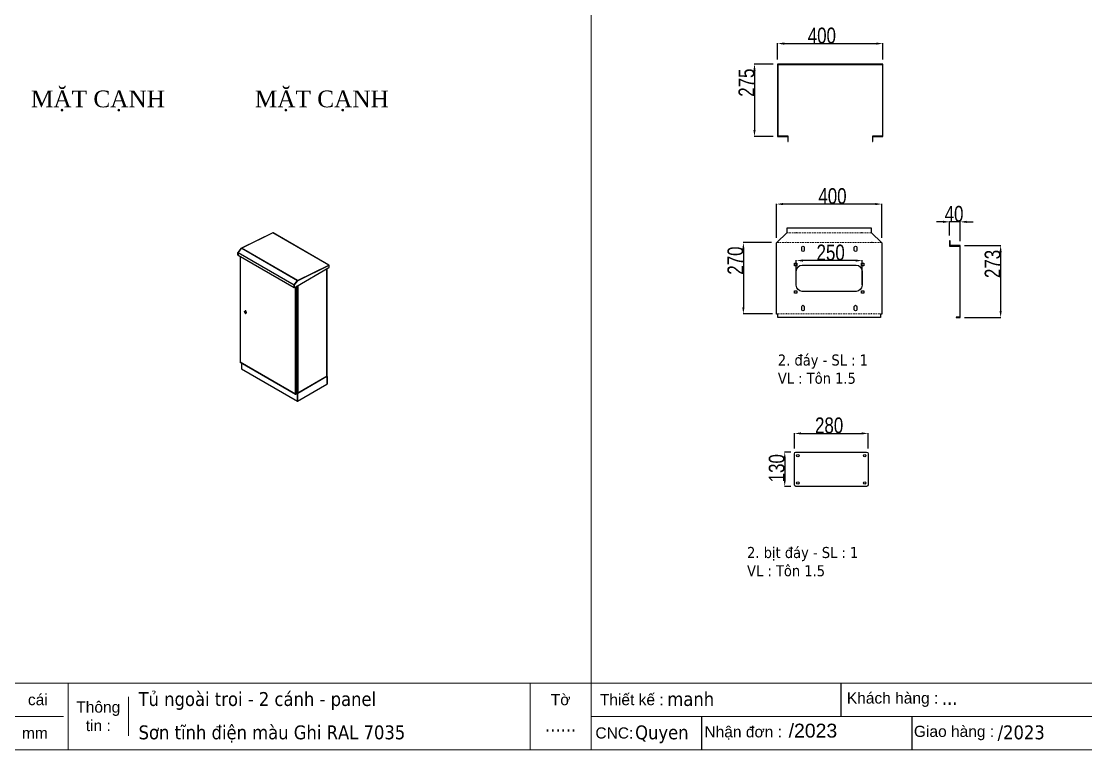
# Model space of a CAD drawing. Header units: inches. Extents: x 21 to 136330, y 8 to 58290.
# Drawn here: x 30903 to 34946, y 5677 to 8443 of the extents above; entities that cross this region are included whole.
import ezdxf
from ezdxf.enums import TextEntityAlignment as Align

# ---------------------------------------------------------------- set-up
doc = ezdxf.new("R2010")
doc.units = ezdxf.units.IN
doc.header["$MEASUREMENT"] = 0
doc.linetypes.add('HIDDEN', pattern=[9.525, 6.35, -3.175])
for name, color, linetype in [('0 KHUNG KT01', 7, 'Continuous'), ('1-EMC-ACESS', 4, 'Continuous'), ('@.0.DM. NÉT CHÍNH', 7, 'Continuous')]:
    doc.layers.add(name, color=color, linetype=linetype)
doc.layers.add('0 TĂNG CỨNG', color=7, linetype='Continuous', lineweight=15)
doc.layers.add('@.0.DM. NÉT ĐỨT', color=8, linetype='HIDDEN', lineweight=9)
doc.layers.add('@.DM. KÍCH THƯỚC', color=8, linetype='Continuous', transparency=0.2)
doc.layers.add('@.DM. KÍCH THƯỚC @ 1', color=8, linetype='Continuous', transparency=0.2)
doc.styles.add('ARIAL', font='arial.ttf')
doc.styles.add('Note Text (ISO)', font='tahoma.ttf')
doc.styles.add('roman', font='roman.shx', dxfattribs={"width": 0.8})
doc.styles.add('Tahoma (Input Text)', font='tahoma.ttf')
doc.dimstyles.new('Kích thước Duy Mạnh', dxfattribs={"dimtxt": 30, "dimasz": 25, "dimexe": 1.25, "dimexo": 20, "dimtad": 1, "dimdec": 1, "dimtxsty": 'roman', "dimcen": 2.5, "dimclrd": 8, "dimclre": 8, "dimclrt": 2, "dimadec": 0, "dimazin": 0, "dimtfac": 1, "dimtdec": 1, "dimtix": 1, "dimtmove": 0, "dimatfit": 3, "dimfxl": 1, "dimtfillclr": 1, "dimarcsym": 0})

# ---------------------------------------------------------------- blocks, each defined once
blk = doc.blocks.new('KHUNG KT1')
at = {"color": 7}
for p, q in [((7128, -4752), (0, -4752)), ((4868.8, -4752), (4868.8, -5040)), ((6864, -4752), (6864, -5040)), ((5128.7, -4812), (5128.7, -4980)), ((4848, -4896), (0, -4896))]:
    blk.add_line(p, q, dxfattribs=at)
blk.add_lwpolyline([(0, 0), (7128, 0), (7128, -5040), (0, -5040)], close=True, dxfattribs=at)
at = {"layer": '0 KHUNG KT01'}
for p, q in [((1077.9, -4752), (1077.9, -4896)), ((476.3, -4896), (476.3, -5040)), ((1385.1, -4896), (1385.1, -5040))]:
    blk.add_line(p, q, dxfattribs=at)
at = {"color": 2, "char_height": 48, "style": 'ARIAL'}
for s, insert, width, attachment_point in [('  Thiết kế :', (0, -4824), 2202.321, 4), ('  Khách hàng :', (1066.9, -4824), 2202.321, 4), ('cái', (4695, -4824), 2202.321, 4), ('Tờ', (6996, -4824), 264, 5), ('Thông\\Ptin :', (4998.8, -4896), 259.945, 5), ('CNC:', (18.2, -4968), 2202.321, 4), ('  Nhận đơn :', (451.9, -4968), 2202.321, 4), ('  Giao hàng :', (1356.7, -4968), 2202.321, 4), ('mm', (4669.3, -4968), 2202.321, 4)]:
    blk.add_mtext(s, dxfattribs=dict(at, insert=insert, width=width, attachment_point=attachment_point))
at = {"color": 1, "style": 'Tahoma (Input Text)', "flags": 8}
for tag, p in [('#01', (328.9, -4851.1)), ('#03', (1514.7, -4846.3)), ('#05', (2819, -4851.1)), ('#07', (4424, -4851.1)), ('#09', (5172.9, -4851.1)), ('#02', (189.8, -4995.1)), ('#04', (1755.3, -4995.1)), ('#06', (2727.8, -4995.1)), ('#08', (4382.7, -4995.1)), ('#10', (5172.9, -4995.1))]:
    blk.add_attdef(tag, p, '', height=60, dxfattribs=at)
blk.add_attdef('#11', text='', height=60, dxfattribs=at).set_placement((6996, -4961.6), align=Align.CENTER)
at = {"layer": '0 TĂNG CỨNG', "color": 1, "style": 'ARIAL'}
blk.add_attdef('#12', (852.8, -4987.6), '', height=60, dxfattribs=at)
blk = doc.blocks.new('*D1331')
at = {"layer": '@.DM. KÍCH THƯỚC', "color": 8, "lineweight": -2, "transparency": 16777216}
for p, q in [((33771.7, 7620.7), (33771.7, 7749.9)), ((34171.7, 7620.7), (34171.7, 7749.9))]:
    blk.add_line(p, q, dxfattribs=at)
at = {"layer": '@.DM. KÍCH THƯỚC', "lineweight": -2, "transparency": 16777216}
blk.add_line((34146.7, 7748.6), (33796.7, 7748.6), dxfattribs=at)
at = {"layer": '@.DM. KÍCH THƯỚC', "transparency": 16777216}
for points in [[(33796.7, 7752.8), (33796.7, 7744.5), (33771.7, 7748.6)], [(34146.7, 7752.8), (34146.7, 7744.5), (34171.7, 7748.6)]]:
    blk.add_solid(points, dxfattribs=at)
at = {"layer": 'Defpoints', "color": 0, "transparency": 16777216}
for p in [(33771.7, 7748.6), (33771.7, 7600.7), (34171.7, 7600.7)]:
    blk.add_point(p, dxfattribs=at)
at = {"layer": '@.DM. KÍCH THƯỚC', "color": 2, "transparency": 16777216, "insert": (33930.6, 7809.3), "char_height": 60, "attachment_point": 1, "style": 'roman'}
blk.add_mtext('400', dxfattribs=at)
blk = doc.blocks.new('*D1332')
at = {"layer": '@.DM. KÍCH THƯỚC', "color": 8, "lineweight": -2, "transparency": 16777216}
for p, q in [((33839.6, 6820.8), (33839.6, 6879.1)), ((34119.6, 6820.8), (34119.6, 6879.1))]:
    blk.add_line(p, q, dxfattribs=at)
at = {"layer": '@.DM. KÍCH THƯỚC', "lineweight": -2, "transparency": 16777216}
blk.add_line((33864.6, 6877.8), (34094.6, 6877.8), dxfattribs=at)
at = {"layer": '@.DM. KÍCH THƯỚC', "transparency": 16777216}
for points in [[(33864.6, 6882), (33864.6, 6873.7), (33839.6, 6877.8)], [(34094.6, 6882), (34094.6, 6873.7), (34119.6, 6877.8)]]:
    blk.add_solid(points, dxfattribs=at)
at = {"layer": 'Defpoints', "color": 0, "transparency": 16777216}
for p in [(34119.6, 6877.8), (33839.6, 6800.8), (34119.6, 6800.8)]:
    blk.add_point(p, dxfattribs=at)
at = {"layer": '@.DM. KÍCH THƯỚC', "color": 2, "transparency": 16777216, "insert": (33917.9, 6938.5), "char_height": 60, "attachment_point": 1, "style": 'roman'}
blk.add_mtext('280', dxfattribs=at)
blk = doc.blocks.new('*D1333')
at = {"layer": '@.DM. KÍCH THƯỚC', "color": 8, "lineweight": -2, "transparency": 16777216}
for p, q in [((33825.6, 6806.8), (33801.6, 6806.8)), ((33825.6, 6676.8), (33801.6, 6676.8))]:
    blk.add_line(p, q, dxfattribs=at)
at = {"layer": '@.DM. KÍCH THƯỚC', "lineweight": -2, "transparency": 16777216}
blk.add_line((33802.8, 6781.8), (33802.8, 6701.8), dxfattribs=at)
at = {"layer": '@.DM. KÍCH THƯỚC', "transparency": 16777216}
for points in [[(33798.7, 6781.8), (33807, 6781.8), (33802.8, 6806.8)], [(33798.7, 6701.8), (33807, 6701.8), (33802.8, 6676.8)]]:
    blk.add_solid(points, dxfattribs=at)
at = {"layer": 'Defpoints', "color": 0, "transparency": 16777216}
for p in [(33845.6, 6806.8), (33802.8, 6676.8), (33845.6, 6676.8)]:
    blk.add_point(p, dxfattribs=at)
at = {"layer": '@.DM. KÍCH THƯỚC', "color": 2, "transparency": 16777216, "insert": (33742.2, 6692.1), "char_height": 60, "attachment_point": 1, "rotation": 90, "style": 'roman'}
blk.add_mtext('130', dxfattribs=at)
blk = doc.blocks.new('*D1334')
at = {"layer": '@.DM. KÍCH THƯỚC', "color": 8, "lineweight": -2, "transparency": 16777216}
for p, q in [((33846.7, 7442.6), (33846.7, 7535.5)), ((34096.7, 7442.6), (34096.7, 7535.5))]:
    blk.add_line(p, q, dxfattribs=at)
at = {"layer": '@.DM. KÍCH THƯỚC', "lineweight": -2, "transparency": 16777216}
blk.add_line((34071.7, 7534.2), (33871.7, 7534.2), dxfattribs=at)
at = {"layer": '@.DM. KÍCH THƯỚC', "transparency": 16777216}
for points in [[(33871.7, 7538.4), (33871.7, 7530), (33846.7, 7534.2)], [(34071.7, 7538.4), (34071.7, 7530), (34096.7, 7534.2)]]:
    blk.add_solid(points, dxfattribs=at)
at = {"layer": 'Defpoints', "color": 0, "transparency": 16777216}
for p in [(33846.7, 7534.2), (33846.7, 7422.6), (34096.7, 7422.6)]:
    blk.add_point(p, dxfattribs=at)
at = {"layer": '@.DM. KÍCH THƯỚC', "color": 2, "transparency": 16777216, "insert": (33923.7, 7594.8), "char_height": 60, "attachment_point": 1, "style": 'roman'}
blk.add_mtext('250', dxfattribs=at)
blk = doc.blocks.new('*D1337')
at = {"layer": '@.DM. KÍCH THƯỚC', "color": 8, "lineweight": -2, "transparency": 16777216}
for p, q in [((33752.6, 7602.4), (33644.6, 7602.4)), ((33756.7, 7332), (33644.6, 7332))]:
    blk.add_line(p, q, dxfattribs=at)
at = {"layer": '@.DM. KÍCH THƯỚC', "lineweight": -2, "transparency": 16777216}
blk.add_line((33645.8, 7577.4), (33645.8, 7357), dxfattribs=at)
at = {"layer": '@.DM. KÍCH THƯỚC', "transparency": 16777216}
for points in [[(33641.6, 7577.4), (33650, 7577.4), (33645.8, 7602.4)], [(33641.6, 7357), (33650, 7357), (33645.8, 7332)]]:
    blk.add_solid(points, dxfattribs=at)
at = {"layer": 'Defpoints', "color": 0, "transparency": 16777216}
for p in [(33772.6, 7602.4), (33645.8, 7332), (33776.7, 7332)]:
    blk.add_point(p, dxfattribs=at)
at = {"layer": '@.DM. KÍCH THƯỚC', "color": 2, "transparency": 16777216, "insert": (33585.2, 7480.5), "char_height": 60, "attachment_point": 1, "rotation": 90, "style": 'roman'}
blk.add_mtext('270', dxfattribs=at)
blk = doc.blocks.new('*D1338')
at = {"layer": '@.DM. KÍCH THƯỚC', "color": 8, "lineweight": -2, "transparency": 16777216}
for p, q in [((34486.1, 7590.9), (34624.1, 7590.9)), ((34486.1, 7317.9), (34624.1, 7317.9))]:
    blk.add_line(p, q, dxfattribs=at)
at = {"layer": '@.DM. KÍCH THƯỚC', "lineweight": -2, "transparency": 16777216}
blk.add_line((34622.9, 7565.9), (34622.9, 7342.9), dxfattribs=at)
at = {"layer": '@.DM. KÍCH THƯỚC', "transparency": 16777216}
for points in [[(34618.7, 7565.9), (34627, 7565.9), (34622.9, 7590.9)], [(34618.7, 7342.9), (34627, 7342.9), (34622.9, 7317.9)]]:
    blk.add_solid(points, dxfattribs=at)
at = {"layer": 'Defpoints', "color": 0, "transparency": 16777216}
for p in [(34466.1, 7590.9), (34466.1, 7317.9), (34622.9, 7317.9)]:
    blk.add_point(p, dxfattribs=at)
at = {"layer": '@.DM. KÍCH THƯỚC', "color": 2, "transparency": 16777216, "insert": (34562.2, 7467.7), "char_height": 60, "attachment_point": 1, "rotation": 90, "style": 'roman'}
blk.add_mtext('273', dxfattribs=at)
blk = doc.blocks.new('*D1341')
at = {"layer": '@.DM. KÍCH THƯỚC', "color": 8, "lineweight": -2, "transparency": 16777216}
for p, q in [((33775.8, 8297.4), (33775.8, 8359.4)), ((34175.8, 8297.4), (34175.8, 8359.4))]:
    blk.add_line(p, q, dxfattribs=at)
at = {"layer": '@.DM. KÍCH THƯỚC', "lineweight": -2, "transparency": 16777216}
blk.add_line((33800.8, 8358.2), (34150.8, 8358.2), dxfattribs=at)
at = {"layer": '@.DM. KÍCH THƯỚC', "transparency": 16777216}
for points in [[(33800.8, 8362.3), (33800.8, 8354), (33775.8, 8358.2)], [(34150.8, 8362.3), (34150.8, 8354), (34175.8, 8358.2)]]:
    blk.add_solid(points, dxfattribs=at)
at = {"layer": 'Defpoints', "color": 0, "transparency": 16777216}
for p in [(34175.8, 8358.2), (33775.8, 8277.4), (34175.8, 8277.4)]:
    blk.add_point(p, dxfattribs=at)
at = {"layer": '@.DM. KÍCH THƯỚC', "color": 2, "transparency": 16777216, "insert": (33890.3, 8418.8), "char_height": 60, "attachment_point": 1, "style": 'roman'}
blk.add_mtext('400', dxfattribs=at)
blk = doc.blocks.new('*D1295')
at = {"layer": '@.DM. KÍCH THƯỚC', "color": 8, "lineweight": -2, "transparency": 16777216}
for p, q in [((33758.8, 8280.4), (33686.7, 8280.4)), ((33758.8, 8005.4), (33686.7, 8005.4))]:
    blk.add_line(p, q, dxfattribs=at)
at = {"layer": '@.DM. KÍCH THƯỚC', "lineweight": -2, "transparency": 16777216}
blk.add_line((33688, 8255.4), (33688, 8030.4), dxfattribs=at)
at = {"layer": '@.DM. KÍCH THƯỚC', "transparency": 16777216}
for points in [[(33683.8, 8255.4), (33692.2, 8255.4), (33688, 8280.4)], [(33683.8, 8030.4), (33692.2, 8030.4), (33688, 8005.4)]]:
    blk.add_solid(points, dxfattribs=at)
at = {"layer": 'Defpoints', "color": 0, "transparency": 16777216}
for p in [(33778.8, 8280.4), (33688, 8005.4), (33778.8, 8005.4)]:
    blk.add_point(p, dxfattribs=at)
at = {"layer": '@.DM. KÍCH THƯỚC', "color": 2, "transparency": 16777216, "insert": (33627.4, 8156.2), "char_height": 60, "attachment_point": 1, "rotation": 90, "style": 'roman'}
blk.add_mtext('275', dxfattribs=at)
blk = doc.blocks.new('*D1296')
at = {"layer": '@.DM. KÍCH THƯỚC', "color": 8, "lineweight": -2, "transparency": 16777216}
for p, q in [((34429.1, 7629.4), (34429.1, 7682.5)), ((34469.1, 7607.9), (34469.1, 7682.5))]:
    blk.add_line(p, q, dxfattribs=at)
at = {"layer": '@.DM. KÍCH THƯỚC', "lineweight": -2, "transparency": 16777216}
for p, q in [((34404.1, 7681.2), (34379.1, 7681.2)), ((34469.1, 7681.2), (34429.1, 7681.2)), ((34494.1, 7681.2), (34519.1, 7681.2))]:
    blk.add_line(p, q, dxfattribs=at)
at = {"layer": '@.DM. KÍCH THƯỚC', "transparency": 16777216}
for points in [[(34404.1, 7685.4), (34404.1, 7677.1), (34429.1, 7681.2)], [(34494.1, 7685.4), (34494.1, 7677.1), (34469.1, 7681.2)]]:
    blk.add_solid(points, dxfattribs=at)
at = {"layer": 'Defpoints', "color": 0, "transparency": 16777216}
for p in [(34429.1, 7681.2), (34429.1, 7609.4), (34469.1, 7587.9)]:
    blk.add_point(p, dxfattribs=at)
at = {"layer": '@.DM. KÍCH THƯỚC', "color": 2, "transparency": 16777216, "insert": (34410.2, 7741.8), "char_height": 60, "attachment_point": 1, "style": 'roman'}
blk.add_mtext('40', dxfattribs=at)
blk = doc.blocks.new('ádfsdg')
at = {"layer": '@.0.DM. NÉT CHÍNH'}
for p, q in [((206.4, 600.4), (-30.3, 485)), ((207.5, 600.3), (-29.2, 484.9)), ((631.2, 355.7), (207.5, 600.3)), ((632.2, 355.7), (208.5, 600.4)), ((-57, 450.4), (-57.8, 450.9)), ((-57.8, 432.3), (-57.8, 450.9)), ((-57, 431.8), (-57.8, 432.3)), ((-56.5, 430.8), (-57.3, 431.3)), ((-57, 452.9), (-33.6, 482.6)), ((-56.2, 452.4), (-57, 452.9)), ((-57, 450.4), (-57, 431.8)), ((368, 205), (-56.7, 450.2)), ((-56.7, 431.7), (-56.7, 450.2)), ((-56.7, 431.7), (368, 186.4)), ((-56.3, 430.7), (368.5, 185.4)), ((-32.9, 482.1), (-56.2, 452.4)), ((-56, 452.3), (-30.7, 484.4)), ((-56, 452.3), (368.8, 207)), ((-42.3, 422.6), (-42.3, -378.3)), ((-41.6, 422.2), (-41.6, -379.2)), ((-31.1, 483.8), (-33.6, 482.6)), ((-33.6, 482.6), (-32.9, 482.1)), ((-32.2, 482.4), (-32.9, 482.1)), ((-30.1, 484.1), (-30.7, 484.4)), ((393.6, 239.5), (-30.1, 484.1)), ((-29.2, 484.9), (394.5, 240.3)), ((382.4, 191.6), (633.5, 336.7)), ((394.5, 240.3), (631.2, 355.7)), ((632.7, 352.9), (396, 237.4)), ((618.1, -487.3), (618.1, 327.8)), ((618.8, -486.4), (618.8, 328.2)), ((632.7, 354.7), (632.3, 354.5)), ((633.2, 354.4), (632.5, 354)), ((632.6, 353.7), (633.5, 354.1)), ((632.7, 354.7), (633.2, 354.4)), ((632.7, 352.9), (634.3, 353.6)), ((633.2, 354), (633.2, 354.4)), ((634.3, 353.6), (633.5, 354.1)), ((633.5, 336.7), (634.3, 337.1)), ((634.3, 337.1), (634.3, 353.6)), ((368.3, 205.1), (368, 205)), ((368, 205), (368, 186.4)), ((368, 186.4), (368.3, 186.6)), ((369.1, 204.4), (368.3, 204.8)), ((368.3, 186.3), (368.3, 204.8)), ((369.1, 185.8), (368.3, 186.3)), ((394.1, 239.2), (368.8, 207)), ((368.8, 207), (369, 206.8)), ((369.6, 184.8), (368.8, 185.2)), ((369.1, 206.9), (392.5, 236.6)), ((369.9, 206.4), (369.1, 206.9)), ((369.1, 204.4), (369.1, 185.8)), ((393.3, 236.1), (369.9, 206.4)), ((370.7, 184.9), (382.4, 191.6)), ((378.9, 182.6), (372.9, 186.1)), ((376, 188), (380.5, 185.4)), ((379.7, 183.1), (378.9, 182.6)), ((378.9, -622), (378.9, 182.6)), ((379.7, 184.7), (379.7, 183.1)), ((379.7, 183.1), (381.1, 182.3)), ((380.5, 185.4), (380.5, 184.5)), ((380.5, 185.4), (381.2, 185)), ((381.2, 184.1), (380.5, 184.5)), ((390.5, 190.4), (381.2, 185)), ((381.2, 184.1), (381.2, 185)), ((381.2, 184.1), (381.3, 184.1)), ((390.6, 190.3), (381.3, 184.9)), ((381.3, 183.1), (381.3, 184.9)), ((381.3, 184.9), (382.1, 184.5)), ((382.1, 182.6), (381.3, 183.1)), ((382.1, 184.5), (391.4, 189.8)), ((382.1, 184.5), (382.1, 182.6)), ((382.1, 182.6), (382.1, -622)), ((390.5, 190.4), (385.3, 193.3)), ((391.2, 190.7), (386, 193.7)), ((390.5, 190.4), (390.5, 190.2)), ((391.4, 189.8), (390.6, 190.3)), ((391.4, 116.4), (391.4, 189.8)), ((392, 117.3), (392, 190)), ((395.2, 237.9), (392.5, 236.6)), ((392.5, 236.6), (393.3, 236.1)), ((392.7, -614.7), (392.7, 197.6)), ((393.2, 236.9), (394.5, 238.6)), ((393.3, 236.1), (396, 237.4)), ((394.1, 239.2), (393.6, 239.5)), ((394.5, 238.6), (394.1, 239.2)), ((394.5, 239.3), (394.5, 240.3)), ((395.2, 237.9), (396, 237.4)), ((395.9, 199.4), (395.9, -615.6)), ((391.4, 67.4), (391.4, 116.4)), ((-2.9, -4.8), (-2.9, 7.7)), ((-2.1, 7.5), (-2.1, -5.7)), ((391.4, -189.8), (391.4, 67.4)), ((392, -188.9), (392, 68.3)), ((391.4, -238.8), (391.4, -189.8)), ((391.4, -496), (391.4, -238.8)), ((392, -495.1), (392, -237.9)), ((-41.6, -379.2), (378.9, -622)), ((-41.2, -380.2), (379.4, -623)), ((-30, -386.7), (-30, -431.9)), ((-30, -431.9), (394.3, -676.8)), ((-28.8, -433.3), (394.1, -677.5)), ((391.4, -545), (391.4, -496)), ((391.4, -618.5), (391.4, -545)), ((392, -616.8), (392, -544.1)), ((395.1, -677.1), (618, -548.5)), ((395.2, -676.3), (618.8, -547.2)), ((618.6, -487), (395.9, -615.6)), ((395.9, -615.6), (618.1, -487.3)), ((618.6, -487.9), (395.9, -616.5)), ((618.1, -490.1), (395.9, -618.3)), ((617.9, -489), (618.9, -489.6)), ((618, -489.2), (618, -489.2)), ((618, -489.2), (618.8, -489.7)), ((618.1, -488.2), (619.7, -489.1)), ((618.1, -490.1), (618.8, -489.7)), ((618.5, -486.9), (618.6, -487)), ((618.6, -487.9), (618.6, -487)), ((618.8, -489.7), (618.8, -547.2)), ((618.9, -547.2), (618.8, -547.1)), ((618.9, -489.6), (619.7, -489.1)), ((618.9, -547.2), (618.9, -489.6)), ((619.7, -546.7), (618.9, -547.2)), ((619.7, -489.1), (619.7, -546.7)), ((379.7, -622.3), (379.7, -623.1)), ((380.5, -622.9), (380.5, -622.4)), ((381.2, -623.3), (380.5, -622.9)), ((381.1, -622.4), (381.2, -622.4)), ((381.2, -622.4), (381.2, -623.3)), ((381.3, -622.4), (381.2, -622.4)), ((381.2, -623.3), (381.3, -623.3)), ((381.3, -623.4), (381.3, -622.3)), ((381.3, -623.4), (382.1, -623.9)), ((382.1, -623.9), (391.4, -618.5)), ((382.1, -622), (382.1, -623.9)), ((392.7, -618.3), (391.8, -617.8)), ((392.7, -614.7), (392, -613.5)), ((392, -613.5), (392.7, -614.7)), ((392, -614.3), (392.7, -614.7)), ((394.3, -616.3), (392, -615)), ((393.5, -617.9), (392.7, -618.3)), ((392.7, -618.3), (394.3, -619.3)), ((394.3, -616.5), (392.9, -617.3)), ((393.5, -617.9), (395.1, -618.8)), ((394.3, -616.5), (394.3, -616.3)), ((395.7, -617.3), (394.3, -616.5)), ((395.1, -618.8), (394.3, -619.3)), ((394.3, -619.3), (394.3, -676.8)), ((395.1, -617.9), (394.4, -618.3)), ((395.2, -618.7), (394.4, -618.3)), ((394.4, -618.3), (394.4, -618.4)), ((395.1, -617.9), (395.9, -618.3)), ((395.1, -676.4), (395.1, -618.8)), ((395.2, -618.7), (395.9, -618.3)), ((395.2, -676.3), (395.2, -618.7)), ((395.9, -616.5), (395.5, -615.8)), ((395.9, -615.6), (395.9, -616.5)), ((394.3, -676.8), (395.1, -676.4)), ((395.2, -676.3), (395.1, -676.2))]:
    blk.add_line(p, q, dxfattribs=at)
for centre, major_axis, ratio, start_param, end_param in [((207.4, 598.4), (-0.99, 2.02), 0.620313, 5.539655, 6.283185), ((207.4, 598.4), (1.13, 1.95), 0.57735, 0, 0.707906), ((-29.3, 483), (-0.99, 2.02), 0.620313, 5.539655, 6.994136), ((-56.2, 451.8), (1.12, 1.95), 0.57735, 1.325927, 2.356299), ((-56.2, 433.2), (-1.12, -1.95), 0.57735, 5.497892, 6.283185), ((-55.4, 451.3), (-1.12, -1.95), 0.57735, 4.467519, 5.497892), ((-55.4, 432.8), (-1.12, -1.95), 0.57735, 5.497892, 6.401311), ((-55.2, 451.2), (1.12, 1.95), 0.57735, 1.325927, 2.356299), ((-55.2, 432.6), (-1.12, -1.95), 0.57735, 5.497892, 6.283185), ((-29.3, 483), (-1.12, -1.95), 0.57735, 3.849498, 4.467519), ((631.1, 353.8), (1.12, 1.95), 0.57735, 5.497787, 6.991091), ((631.1, 353.8), (0.99, -2.02), 0.620313, 0.827266, 2.398062), ((369.6, 205.9), (-1.12, -1.95), 0.57735, 4.467519, 5.497892), ((369.6, 187.3), (-1.12, -1.95), 0.57735, 5.497892, 6.401311), ((369.9, 205.7), (1.12, 1.95), 0.57735, 1.325927, 2.356299), ((369.9, 187.2), (-1.12, -1.95), 0.57735, 5.497892, 6.283185), ((370.7, 205.3), (-1.12, -1.95), 0.57735, 4.467519, 5.497892), ((370.7, 186.7), (-1.12, -1.95), 0.57735, 5.497892, 7.068688), ((380.5, 183.6), (-1.13, -1.95), 0.57735, 4.45059, 5.497787), ((380.5, 183.6), (2.25, 0), 0.57735, 3.926991, 4.974188), ((380.5, 183.6), (-1.13, -1.95), 0.57735, 3.926991, 4.45059), ((380.5, 183.6), (0.563, 0.974), 0.57735, 0.785398, 2.356194), ((380.5, 183.6), (-1.13, 0), 0.57735, 0.785398, 2.356194), ((380.5, 183.6), (2.25, 0), 0.57735, 4.974188, 5.497787), ((394.4, 238.4), (1.12, 1.95), 0.57735, 0.707906, 1.325927), ((394.4, 238.4), (-0.562, -0.974), 0.57735, 3.849498, 4.236916), ((394.4, 238.4), (-0.99, 2.02), 0.620313, 3.968859, 5.539655), ((394.4, 238.4), (0.49, -1.01), 0.620313, 0.827266, 2.398062), ((389.8, 117.3), (2.25, 0), 0.57735, 5.497787, 6.283185), ((0, 0), (-4.5, 7.79), 0.57735, 0.088504, 3.053089), ((0, 10.4), (-1.13, 1.95), 0.57735, 0.361367, 2.780226), ((389.8, 68.3), (2.25, 0), 0.57735, 5.497787, 7.068583), ((0, -10.4), (-1.13, 1.95), 0.57735, 0.361367, 2.780226), ((389.8, -188.9), (2.25, 0), 0.57735, 5.497787, 6.283185), ((389.8, -237.9), (2.25, 0), 0.57735, 5.497787, 7.068583), ((-40, -378.3), (-2.25, 0), 0.57735, 0, 0.785398), ((-40, -378.3), (-1.12, -1.95), 0.57735, 5.497787, 6.283185), ((389.8, -495.1), (2.25, 0), 0.57735, 5.497787, 6.283185), ((389.8, -544.1), (2.25, 0), 0.57735, 5.497787, 7.068583), ((616.5, -489.1), (1.13, -1.95), 0.57735, 1.308997, 1.570796), ((616.5, -489.1), (1.13, -1.95), 0.57735, 0.785398, 1.308997), ((616.5, -486.4), (2.25, 0), 0.57735, 5.497787, 6.283185), ((380.5, -621.1), (-1.12, -1.95), 0.57735, 5.497787, 6.544985), ((380.5, -621.1), (-2.25, 0), 0.57735, 0.785398, 1.832596), ((380.5, -621.1), (-1.12, -1.95), 0.57735, 0.261799, 0.785398), ((380.5, -621.1), (-2.25, 0), 0.57735, 1.832596, 2.356194), ((394.3, -613.8), (1.59, -2.76), 0.57735, 4.712389, 6.283185), ((394.3, -613.8), (1.59, -2.76), 0.57735, 4.712389, 5.235988), ((394.3, -617.4), (-1.12, -1.95), 0.57735, 4.974188, 5.497787), ((394.3, -617.4), (-1.12, -1.95), 0.57735, 4.28531, 4.974188), ((394.3, -617.4), (-0.562, -0.974), 0.57735, 3.926991, 5.497787), ((394.3, -614.7), (2.25, 0), 0.57735, 4.45059, 5.497787), ((394.3, -617.4), (0.563, -0.974), 0.57735, 0.785398, 2.356194), ((394.3, -617.4), (-1.12, 1.95), 0.57735, 4.45059, 4.775053), ((394.3, -617.4), (-1.13, 1.95), 0.57735, 3.926991, 4.45059)]:
    blk.add_ellipse(centre, major_axis=major_axis, ratio=ratio, start_param=start_param, end_param=end_param, dxfattribs=at)
for centre, major_axis in [((-0.8, -0.5), (-4.5, 7.79)), ((-0.8, 10), (-1.13, 1.95)), ((-0.8, -10.9), (-1.13, 1.95))]:
    blk.add_ellipse(centre, major_axis=major_axis, ratio=0.57735, dxfattribs=at)
for points in [[(390.9, 190.7), (390.8, 190.6), (390.6, 190.5), (390.5, 190.4)], [(390.6, 190.3), (390.6, 190.3), (390.7, 190.3), (390.7, 190.3)], [(391, 190.7), (391, 190.7), (391, 190.7), (390.9, 190.7)], [(391.4, 190.1), (391.5, 190.5), (391.3, 190.8), (391, 190.7)], [(392, 190), (391.9, 189.9), (391.7, 189.9), (391.4, 189.8)], [(392, 190), (391.9, 190), (391.8, 190), (391.7, 190)], [(-30, -431.9), (-29.9, -432.3), (-29.7, -432.6), (-29.4, -432.9)], [(-29.4, -432.9), (-29.2, -433), (-29, -433.2), (-28.8, -433.3)], [(618.3, -548.2), (618.2, -548.3), (618.1, -548.4), (618, -548.5)], [(618.5, -548), (618.4, -548), (618.4, -548.1), (618.3, -548.2)], [(618.8, -547.2), (618.7, -547.5), (618.6, -547.7), (618.5, -548)], [(619.1, -547.5), (618.9, -547.7), (618.7, -547.8), (618.5, -547.9)], [(618.7, -547.6), (618.8, -547.6), (619, -547.6), (619.1, -547.5)], [(618.8, -547.3), (618.8, -547.2), (618.9, -547.2), (618.9, -547.2)], [(619.7, -546.7), (619.6, -547), (619.4, -547.3), (619.1, -547.5)], [(391.4, -618.5), (391.8, -618.1), (392, -617.5), (392, -616.8)], [(394.5, -676.9), (394.9, -677.3), (395.2, -677.2), (395.3, -676.8)], [(395.1, -676.4), (395.1, -676.4), (395, -676.4), (395, -676.5)], [(395.3, -676.8), (395.3, -676.7), (395.3, -676.5), (395.2, -676.3)]]:
    blk.add_open_spline(points, degree=3, dxfattribs=at)
for points, knots in [([(390.7, 190.3), (390.9, 190.2), (391, 190.1), (391.4, 190.1), (391.5, 190), (391.7, 190), (391.7, 190), (391.7, 190)], [0, 0, 0, 0, 0.0693695, 0.0693695, 0.1384765, 0.1384765, 0.1564909, 0.1564909, 0.1564909, 0.1564909]), ([(390.9, 190.2), (390.9, 190.2), (390.9, 190.2), (391, 190.4), (391, 190.6), (391, 190.7)], [-0.09649044, -0.09649044, -0.09649044, -0.09649044, -0.08453239, -0.08453239, 0, 0, 0, 0]), ([(390.9, 190.2), (390.9, 190.2), (390.9, 190.2), (390.9, 190.4), (390.9, 190.5), (390.9, 190.7)], [-0.09701806, -0.09701806, -0.09701806, -0.09701806, -0.09001923, -0.09001923, 0, 0, 0, 0]), ([(391.7, 190), (391.8, 190), (391.9, 190), (392, 190), (392, 190), (392, 190)], [0, 0, 0, 0, 0.06575544, 0.06575544, 0.09008706, 0.09008706, 0.09008706, 0.09008706]), ([(392, 190), (392.1, 190), (392, 190), (392, 190), (392, 190), (392, 190), (392, 190)], [-0.518658, -0.518658, -0.518658, -0.518658, -0.3376904, -0.3376904, -0.3376904, -0.3123669, -0.3123669, -0.3123669, -0.3123669]), ([(395, -676.5), (394.9, -676.6), (394.7, -676.7), (394.5, -676.9), (394.4, -677), (394.3, -677.2), (394.2, -677.3), (394.2, -677.4), (394.1, -677.5), (394.1, -677.5)], [0, 0, 0, 0, 0.0693757, 0.0693757, 0.1384824, 0.1384824, 0.2062241, 0.2062241, 0.2465068, 0.2465068, 0.2465068, 0.2465068]), ([(394.1, -677.5), (394.1, -677.5), (394.1, -677.5), (394.1, -677.4), (394.1, -677.4), (394.2, -677.2), (394.3, -676.8)], [-0.5098141, -0.5098141, -0.5098141, -0.5098141, -0.350237, -0.350237, -0.350237, 0, 0, 0, 0]), ([(394.9, -676.6), (394.9, -676.6), (394.9, -676.6), (395, -676.7), (395.1, -676.8), (395.3, -676.8)], [-0.09701806, -0.09701806, -0.09701806, -0.09701806, -0.09001923, -0.09001923, 0, 0, 0, 0])]:
    blk.add_open_spline(points, degree=3, knots=knots, dxfattribs=at)

msp = doc.modelspace()

# ---------------------------------------------------------------- linework, layer by layer
at = {"layer": '@.0.DM. NÉT CHÍNH', "color": 1}
for p, q in [((33810.0987, 7602.4266), (33808.5987, 7602.4266)), ((33847.8294, 7639.8195), (33846.3294, 7639.8195)), ((34096.4666, 7639.8195), (34094.9666, 7639.8195)), ((34134.3786, 7602.4266), (34132.8786, 7602.4266)), ((33809.1904, 7332.0337), (33807.6904, 7332.0337)), ((34133.0446, 7332.0337), (34131.5446, 7332.0337))]:
    msp.add_line(p, q, dxfattribs=at)
at = {"layer": '@.0.DM. NÉT CHÍNH'}
for p, q in [((33776.6722, 7330.7666), (33776.6722, 7331.9982)), ((34166.6722, 7330.7666), (34166.6722, 7331.9982))]:
    msp.add_line(p, q, dxfattribs=at)
for points in [[(34135.8218, 7986.8774), (34137.3218, 7986.8774), (34137.3218, 8005.3774), (34175.8218, 8005.3774), (34175.8218, 8280.3774), (33775.8218, 8280.3774), (33775.8218, 8005.3774), (33814.3218, 8005.3774), (33814.3218, 7986.8774), (33815.8218, 7986.8774), (33815.8218, 8006.8774), (33777.3218, 8006.8774), (33777.3218, 8278.8774), (34174.3218, 8278.8774), (34174.3218, 8006.8774), (34135.8218, 8006.8774)], [(34131.6722, 7641.1231), (34171.6722, 7601.1231), (34171.6722, 7330.7302), (34166.6722, 7330.7302), (34166.6722, 7318.3372), (33776.6722, 7318.3372), (33776.6722, 7330.7302), (33771.6722, 7330.7302), (33771.6722, 7601.1231), (33811.6722, 7641.1231), (33811.6722, 7658.516), (34131.6722, 7658.516)], [(34469.0801, 7590.9406), (34430.5801, 7590.9406), (34430.5801, 7609.4406), (34429.0801, 7609.4406), (34429.0801, 7589.4406), (34467.5801, 7589.4406), (34467.5801, 7319.4406), (34454.0801, 7319.4406), (34454.0801, 7317.9406), (34469.0801, 7317.9406)]]:
    msp.add_lwpolyline(points, close=True, dxfattribs=at)
at = {"layer": '@.0.DM. NÉT CHÍNH', "color": 2}
for points in [[(33867.1722, 7572.7302), (33867.1722, 7584.7302, -1), (33876.1722, 7584.7302), (33876.1722, 7572.7302, -1)], [(34076.1722, 7584.7302), (34076.1722, 7572.7302, -1), (34067.1722, 7572.7302), (34067.1722, 7584.7302, -1)], [(34073.6722, 7417.2302), (33869.6722, 7417.2302, -0.414213562), (33846.6722, 7440.2302), (33846.6722, 7494.2302, -0.414213562), (33869.6722, 7517.2302), (34073.6722, 7517.2302, -0.414213562), (34096.6722, 7494.2302), (34096.6722, 7440.2302, -0.414213562)], [(33876.1722, 7359.7302), (33876.1722, 7347.7302, -1), (33867.1722, 7347.7302), (33867.1722, 7359.7302, -1)], [(34067.1722, 7347.7302), (34067.1722, 7359.7302, -1), (34076.1722, 7359.7302), (34076.1722, 7347.7302, -1)]]:
    msp.add_lwpolyline(points, format="xyb", close=True, dxfattribs=at)
for points in [[(33849.1722, 7523.7302), (33849.1722, 7514.7302), (33840.1722, 7514.7302), (33840.1722, 7523.7302)], [(34094.1722, 7514.7302), (34094.1722, 7523.7302), (34103.1722, 7523.7302), (34103.1722, 7514.7302)], [(33849.1722, 7419.7302), (33849.1722, 7410.7302), (33840.1722, 7410.7302), (33840.1722, 7419.7302)], [(34094.1722, 7410.7302), (34094.1722, 7419.7302), (34103.1722, 7419.7302), (34103.1722, 7410.7302)]]:
    msp.add_lwpolyline(points, close=True, dxfattribs=at)
at = {"layer": '@.0.DM. NÉT CHÍNH'}
msp.add_lwpolyline([(34113.6075, 6806.811, -0.414213562), (34119.6075, 6800.811), (34119.6075, 6682.811, -0.414213562), (34113.6075, 6676.811), (33845.6075, 6676.811, -0.414213562), (33839.6075, 6682.811), (33839.6075, 6800.811, -0.414213562), (33845.6075, 6806.811)], format="xyb", close=True, dxfattribs=at)
at = {"layer": '@.0.DM. NÉT CHÍNH', "color": 2}
for centre in [(33852.6075, 6793.811), (34106.6075, 6793.811), (33852.6075, 6689.811), (34106.6075, 6689.811)]:
    msp.add_circle(centre, 4.5, dxfattribs=at)
at = {"layer": '@.0.DM. NÉT ĐỨT'}
for p, q in [((34170.7935, 7602.4266), (33772.5508, 7602.4266)), ((33810.1722, 7639.8195), (34133.1722, 7639.8195)), ((33776.6722, 7332.0337), (34166.6722, 7332.0337))]:
    msp.add_line(p, q, dxfattribs=at)

# ---------------------------------------------------------------- block references
at = {"layer": '0 TĂNG CỨNG', "color": 1}
ref = msp.add_blockref('KHUNG KT1', (26800.1213, 10108.4299), dxfattribs=dict(at, xscale=0.8792977987369557, yscale=0.8792977987369557, zscale=0.8792977987369557))
ref.add_attrib('#10', 'Sơn tĩnh điện màu Ghi RAL 7035', (31348.6408, 5716.2842), dxfattribs={"layer": '0', "color": 1, "height": 52.757868, "style": 'Tahoma (Input Text)'})
ref.add_attrib('#09', 'Tủ ngoài troi - 2 cánh - panel', (31348.6408, 5842.903), dxfattribs={"layer": '0', "color": 1, "height": 52.757868, "style": 'Tahoma (Input Text)'})
ref.add_attrib('#11', '......', dxfattribs={"layer": '0', "color": 1, "height": 52.75787, "style": 'Tahoma (Input Text)'}).set_placement((32951.6744, 5745.6754), align=Align.CENTER)
ref = msp.add_blockref('KHUNG KT1', (33067.756, 10108.4299), dxfattribs=dict(at, xscale=0.8792977987369557, yscale=0.8792977987369557, zscale=0.8792977987369557))
ref.add_attrib('#12', '/2023', (33817.6647, 5722.8393), dxfattribs={"color": 1, "height": 52.75787, "style": 'ARIAL'})
ref.add_attrib('#01', 'manh', (33356.982, 5842.903), dxfattribs={"layer": '0', "color": 1, "height": 52.75787, "style": 'Tahoma (Input Text)'})
ref.add_attrib('#03', '...', (34399.6445, 5847.068), dxfattribs={"layer": '0', "color": 1, "height": 52.75787, "style": 'Tahoma (Input Text)'})
ref.add_attrib('#04', '/2023', (34611.19, 5716.2842), dxfattribs={"layer": '0', "color": 1, "height": 52.75787, "style": 'Tahoma (Input Text)'})
ref.add_attrib('#02', 'Quyen', (33234.6346, 5716.2842), dxfattribs={"layer": '0', "color": 1, "height": 52.75787, "style": 'Tahoma (Input Text)'})
at = {"layer": '@.0.DM. NÉT CHÍNH', "color": 6, "xscale": 0.5, "yscale": 0.5, "zscale": 0.5}
msp.add_blockref('ádfsdg', (31755.11, 7338.8889), dxfattribs=at)

# ---------------------------------------------------------------- texts
at = {"layer": '1-EMC-ACESS', "color": 1, "linetype": 'ByBlock', "lineweight": -2, "char_height": 63.504, "width": 972.626469, "attachment_point": 2, "style": 'ARIAL'}
for insert in [(31194.2834, 8179.7961), (32044.5939, 8179.7961)]:
    msp.add_mtext('{\\fTimes New Roman|b0|i0|c0|p18;\\C7;MẶT CẠNH}', dxfattribs=dict(at, insert=insert))
at = {"layer": '@.0.DM. NÉT CHÍNH', "color": 2, "char_height": 41.999999, "width": 551.411705, "attachment_point": 1, "line_spacing_factor": 0.987884, "style": 'Note Text (ISO)'}
for s, insert in [('\\fTahoma|b0|i0;2. đáy - SL : 1\\P\\fTahoma|b0|i0;VL : Tôn 1.5\\P', (33776.6911, 7177.5903)), ('\\fTahoma|b0|i0;2. bịt đáy - SL : 1\\P\\fTahoma|b0|i0;VL : Tôn 1.5\\P', (33659.7504, 6446.6401))]:
    msp.add_mtext(s, dxfattribs=dict(at, insert=insert))

# ---------------------------------------------------------------- dimensions: what is measured, and where the dimension line sits
at = {"layer": '@.DM. KÍCH THƯỚC @ 1', "color": 0}
for base, p1, p2, picture, middle in [((34175.8218, 8358.1645), (33775.8218, 8277.3774), (34175.8218, 8277.3774), '*D1341', (33952.0025, 8358.1645)), ((33846.6722, 7534.2076), (34096.6722, 7422.5682), (33846.6722, 7422.5682), '*D1334', (33985.4253, 7534.2076)), ((34119.6075, 6877.84), (33839.6075, 6800.811), (34119.6075, 6800.811), '*D1332', (33979.6075, 6877.84))]:
    dim = msp.add_linear_dim(base=base, p1=p1, p2=p2, dimstyle='Kích thước Duy Mạnh', override={"dimscale": 1, "dimtxt": 60, "dimdec": 0, "dimclrd": 256, "dimtdec": 0, "dimtix": 1, "dimtofl": 0, "dimtmove": 0, "dimatfit": 1}, dxfattribs=at)
    dim.commit()
    dim.dimension.update_dxf_attribs({"geometry": picture, "text_midpoint": middle, "dimtype": 128})
for base, p1, p2, angle, override, picture, middle in [((33687.9993, 8005.3774), (33778.8218, 8280.3774), (33778.8218, 8005.3774), 270, {"dimscale": 1, "dimtxt": 60, "dimdec": 0, "dimclrd": 256, "dimtdec": 0, "dimtix": 1, "dimtofl": 0, "dimtmove": 0, "dimatfit": 1}, '*D1295', (33687.9993, 8217.8774)), ((33771.6722, 7748.6298), (34171.6722, 7600.7302), (33771.6722, 7600.7302), 180, {"dimscale": 1, "dimtxt": 60, "dimdec": 0, "dimclrd": 256, "dimtdec": 0, "dimtix": 1, "dimtofl": 0, "dimtmove": 0, "dimatfit": 1}, '*D1331', (33992.3003, 7748.6298)), ((34429.0801, 7681.2207), (34469.0801, 7587.9406), (34429.0801, 7609.4406), 180, {"dimscale": 1, "dimtxt": 60, "dimdec": 0, "dimclrd": 256, "dimtdec": 0, "dimtix": 1, "dimtofl": 1, "dimtmove": 0, "dimatfit": 1}, '*D1296', (34449.0801, 7681.2207)), ((33645.8105, 7332.0337), (33772.5508, 7602.4266), (33776.6722, 7332.0337), 90, {"dimscale": 1, "dimtxt": 60, "dimdec": 0, "dimclrd": 256, "dimtdec": 0, "dimtix": 1, "dimtofl": 0, "dimtmove": 0, "dimatfit": 1}, '*D1337', (33645.8105, 7542.2302)), ((34622.8636, 7317.9406), (34466.0801, 7590.9406), (34466.0801, 7317.9406), 270, {"dimscale": 1, "dimtxt": 60, "dimdec": 0, "dimclrd": 256, "dimtdec": 0, "dimtix": 1, "dimtofl": 0, "dimtmove": 0, "dimatfit": 1}, '*D1338', (34622.8636, 7529.4406)), ((33802.8363, 6676.811), (33845.6075, 6806.811), (33845.6075, 6676.811), 270, {"dimscale": 1, "dimtxt": 60, "dimdec": 0, "dimclrd": 256, "dimtdec": 0, "dimtix": 1, "dimtofl": 0, "dimtmove": 0, "dimatfit": 1}, '*D1333', (33802.8363, 6749.249))]:
    dim = msp.add_linear_dim(base=base, p1=p1, p2=p2, angle=angle, dimstyle='Kích thước Duy Mạnh', override=override, dxfattribs=at)
    dim.commit()
    dim.dimension.update_dxf_attribs({"geometry": picture, "text_midpoint": middle, "dimtype": 128})

doc.saveas('drawing.dxf')
